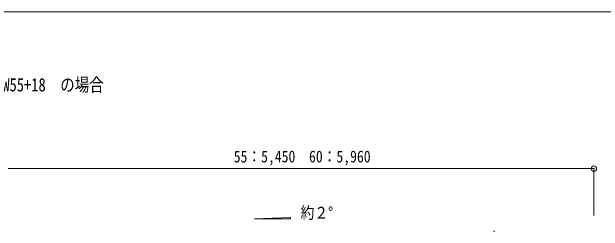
# Model space of a CAD drawing. Units: millimetres at full size, sheet at 1:50; details may follow other scales. Extents: x -14053 to 14053, y -9700 to 9700.
# Drawn here: x 2900 to 8400, y 7661 to 9700 of the extents above; entities that cross this region are included whole.
import ezdxf
from ezdxf.enums import TextEntityAlignment as Align

# ---------------------------------------------------------------- set-up
doc = ezdxf.new("R2010")
doc.units = ezdxf.units.MM
doc.header["$LTSCALE"] = 50
doc.header["$PDMODE"] = 32
doc.header["$PDSIZE"] = 50
for name, color, linetype, lineweight in [('0-2_建具', 4, 'Continuous', 9), ('0-7_ハッチ', 7, 'Continuous', 9), ('0-8_外構', 6, 'Continuous', 9), ('0-D_記号', 7, 'Continuous', 9), ('F-0_ﾚｲﾔ240', 7, 'Continuous', 9)]:
    doc.layers.add(name, color=color, linetype=linetype, lineweight=lineweight)
doc.styles.add('ＭＳ ゴシック', font='')
doc.styles.get('ＭＳ ゴシック').set_extended_font_data('MS Gothic')

msp = doc.modelspace()

# ---------------------------------------------------------------- linework, layer by layer
at = {"layer": '0-2_建具'}
msp.add_line((7382.63, 7661.91), (7391.18, 7661.91), dxfattribs=at)
for centre, start, end in [((7382.63, 7660.91), 90, 178.60509), ((7391.18, 7660.91), 1.39491, 90)]:
    msp.add_arc(centre, 1, start, end, dxfattribs=at)
at = {"layer": '0-7_ハッチ', "color": 4}
for p, q in [((5156.4, 7776.16), (5492.4, 7788.58)), ((5492.4, 7776.16), (5156.4, 7776.16)), ((5492.4, 7788.58), (5492.4, 7776.16))]:
    msp.add_line(p, q, dxfattribs=at)
at = {"layer": '0-8_外構'}
for p, q in [((2864.26, 8242.11), (8313.93, 8242.11)), ((8313.93, 8242.11), (8313.93, 7805.83))]:
    msp.add_line(p, q, dxfattribs=at)
msp.add_point((8313.93, 8242.11), dxfattribs=at)
at = {"layer": 'F-0_ﾚｲﾔ240', "color": 5, "lineweight": 5}
msp.add_line((-14053.43, 9700), (13346.57, 9700), dxfattribs=at)

# ---------------------------------------------------------------- texts
at = {"layer": '0-7_ハッチ', "style": 'ＭＳ ゴシック', "width": 0.85}
msp.add_text('約２°', height=110, dxfattribs=at).set_placement((5586.6, 7744.28), align=Align.BOTTOM_LEFT)
at = {"layer": '0-8_外構', "color": 7, "style": 'ＭＳ ゴシック', "width": 0.85}
msp.add_text('55：5,450\u300060：5,960', height=110, dxfattribs=at).set_placement((4964.1, 8267.11), align=Align.BOTTOM_LEFT)
at = {"layer": '0-D_記号', "style": 'ＭＳ ゴシック', "width": 0.8}
msp.add_text('・W48+18、W55+18\u3000の場合', height=123.7, dxfattribs=at).set_placement((2137.33, 8922.97), align=Align.BOTTOM_LEFT)

doc.saveas('drawing.dxf')
